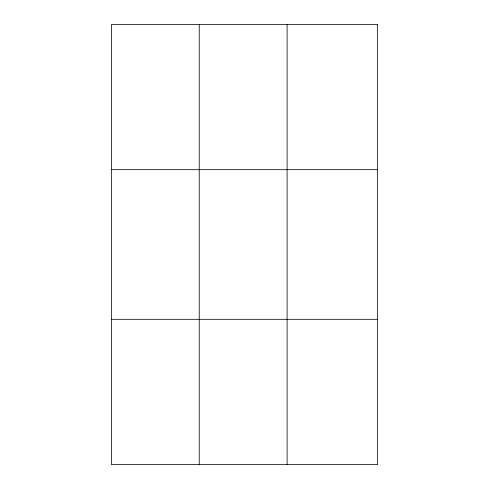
<?xml version="1.0" encoding="UTF-8"?>
<svg xmlns="http://www.w3.org/2000/svg" width="489" height="489" viewBox="0 0 489 489"><rect width="100%" height="100%" fill="white"/><g stroke="black" fill="none" stroke-linecap="round" stroke-linejoin="round"><path stroke-width="0.73" d="M199.237 24.45L199.237 464.55M287.098 24.45L287.098 464.55M111.376 169.683L377.624 169.683M111.376 319.317L377.624 319.317M377.624 24.45L377.624 464.55L111.376 464.55L111.376 24.45L377.624 24.45"/></g></svg>
